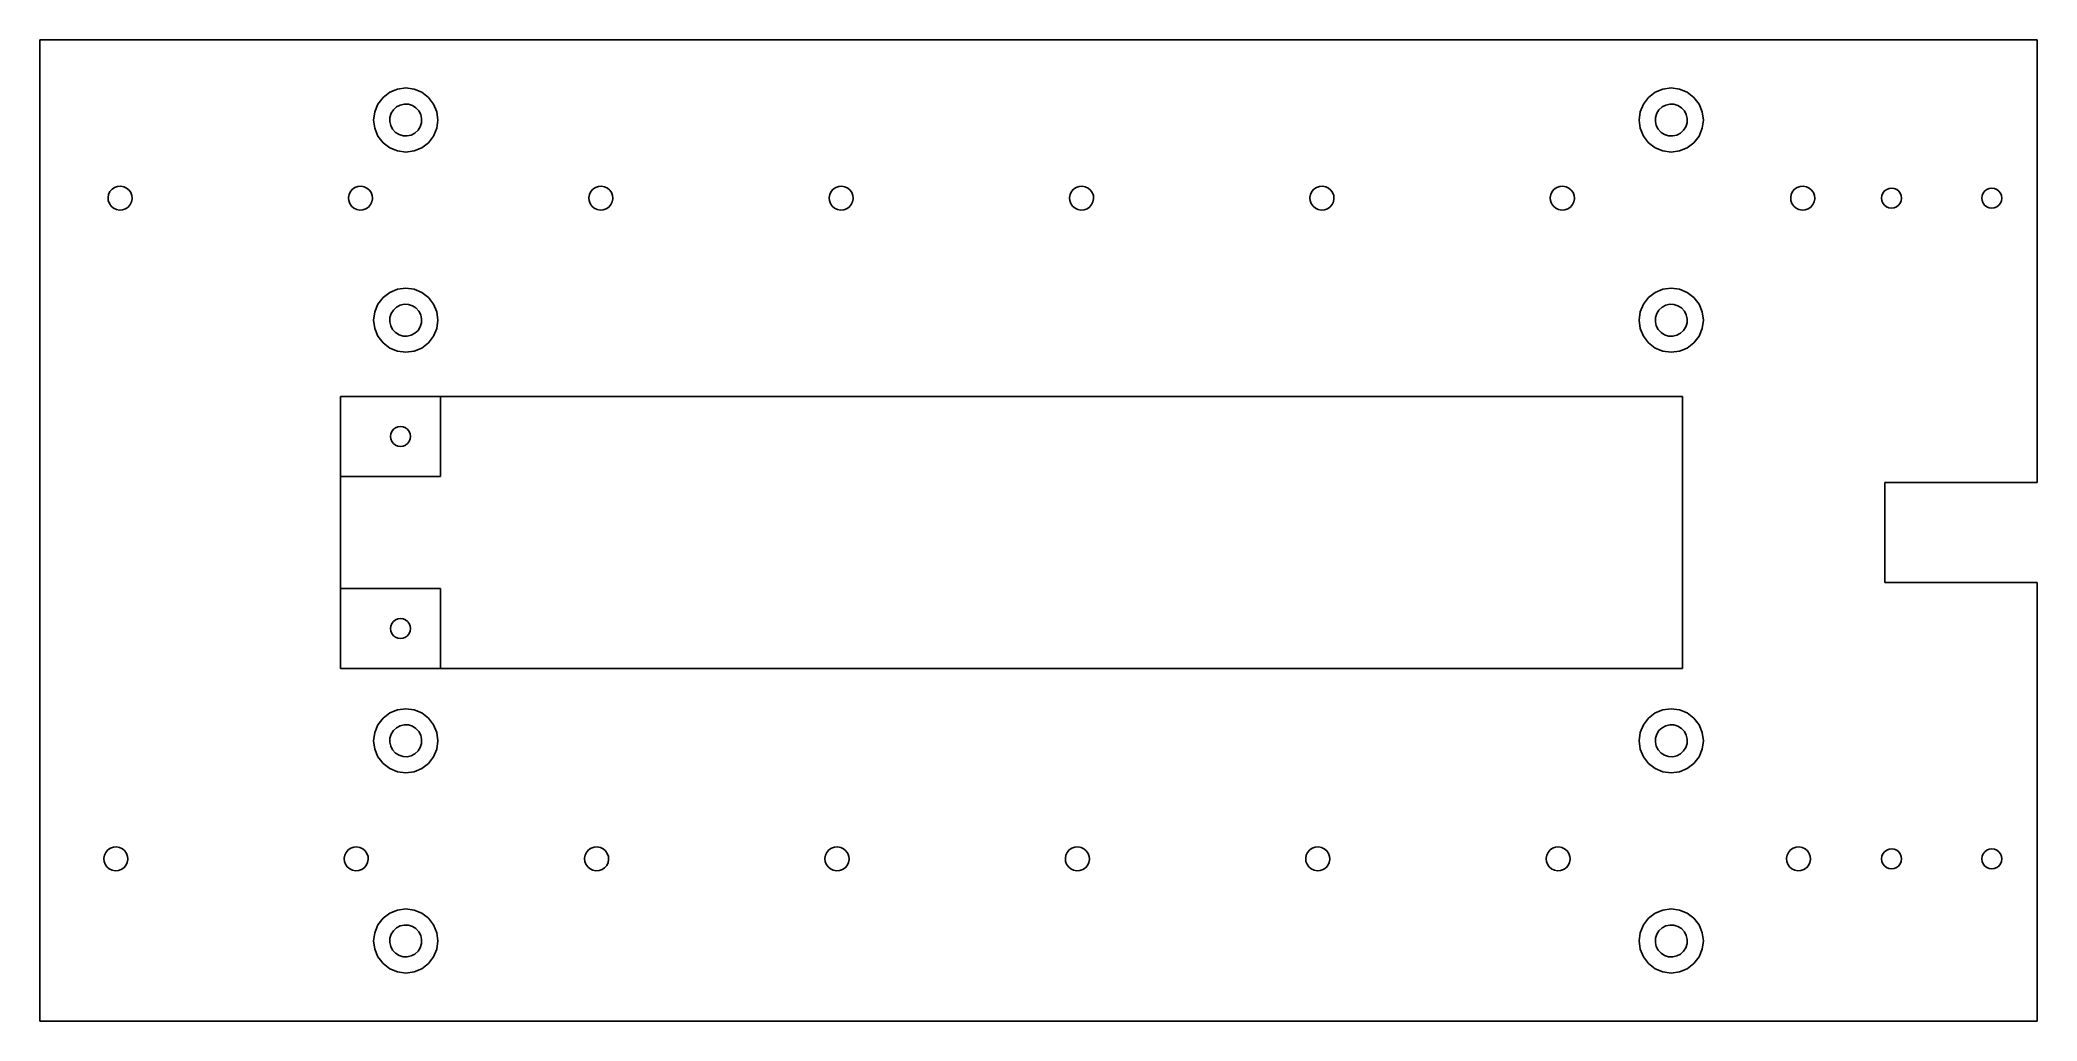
# Model space of a CAD drawing. Header units: inches. Extents: x -498 to 0, y 0 to 245.
import ezdxf

# ---------------------------------------------------------------- set-up
doc = ezdxf.new("R2010")
doc.units = ezdxf.units.IN
doc.header["$MEASUREMENT"] = 0

msp = doc.modelspace()

# ---------------------------------------------------------------- linework, layer by layer
for p, q in [((0, 245), (-498.5, 245)), ((-498.5, 245), (-498.5, 0)), ((0, 134.5), (0, 245)), ((-414.13, 229), (-412.86, 230.66)), ((-412.86, 230.66), (-411.2, 231.93)), ((-411.2, 231.93), (-409.27, 232.73)), ((-409.27, 232.73), (-407.2, 233)), ((-407.2, 233), (-405.13, 232.73)), ((-405.13, 232.73), (-403.2, 231.93)), ((-403.2, 231.93), (-401.54, 230.66)), ((-401.54, 230.66), (-400.27, 229)), ((-98.23, 229), (-96.96, 230.66)), ((-96.96, 230.66), (-95.3, 231.93)), ((-95.3, 231.93), (-93.37, 232.73)), ((-93.37, 232.73), (-91.3, 233)), ((-91.3, 233), (-89.23, 232.73)), ((-89.23, 232.73), (-87.3, 231.93)), ((-87.3, 231.93), (-85.64, 230.66)), ((-85.64, 230.66), (-84.37, 229)), ((-415.2, 225), (-414.93, 227.07)), ((-414.93, 222.93), (-415.2, 225)), ((-414.93, 227.07), (-414.13, 229)), ((-411.18, 224.63), (-411.14, 225.67)), ((-410.95, 223.61), (-411.18, 224.63)), ((-410.83, 226.67), (-411.14, 225.67)), ((-410.83, 226.67), (-410.28, 227.55)), ((-410.28, 227.55), (-409.51, 228.26)), ((-409.51, 228.26), (-408.59, 228.75)), ((-407.57, 228.98), (-408.59, 228.75)), ((-407.57, 228.98), (-406.53, 228.94)), ((-405.53, 228.63), (-406.53, 228.94)), ((-404.65, 228.08), (-405.53, 228.63)), ((-403.94, 227.31), (-404.65, 228.08)), ((-403.45, 226.39), (-403.94, 227.31)), ((-403.26, 224.33), (-403.57, 223.33)), ((-403.22, 225.37), (-403.45, 226.39)), ((-403.26, 224.33), (-403.22, 225.37)), ((-400.27, 229), (-399.47, 227.07)), ((-399.47, 227.07), (-399.2, 225)), ((-399.2, 225), (-399.47, 222.93)), ((-99.3, 225), (-99.03, 227.07)), ((-99.03, 222.93), (-99.3, 225)), ((-99.03, 227.07), (-98.23, 229)), ((-95.24, 225.67), (-95.28, 224.63)), ((-95.28, 224.63), (-95.05, 223.61)), ((-94.93, 226.67), (-95.24, 225.67)), ((-94.93, 226.67), (-94.38, 227.55)), ((-94.38, 227.55), (-93.61, 228.26)), ((-93.61, 228.26), (-92.69, 228.75)), ((-91.67, 228.98), (-92.69, 228.75)), ((-90.63, 228.94), (-91.67, 228.98)), ((-89.63, 228.63), (-90.63, 228.94)), ((-88.75, 228.08), (-89.63, 228.63)), ((-88.04, 227.31), (-88.75, 228.08)), ((-87.55, 226.39), (-88.04, 227.31)), ((-87.67, 223.33), (-87.36, 224.33)), ((-87.32, 225.37), (-87.55, 226.39)), ((-87.36, 224.33), (-87.32, 225.37)), ((-84.37, 229), (-83.57, 227.07)), ((-83.57, 227.07), (-83.3, 225)), ((-83.3, 225), (-83.57, 222.93)), ((-414.13, 221), (-414.93, 222.93)), ((-412.86, 219.34), (-414.13, 221)), ((-411.2, 218.07), (-412.86, 219.34)), ((-410.46, 222.69), (-410.95, 223.61)), ((-410.46, 222.69), (-409.75, 221.92)), ((-408.87, 221.37), (-409.75, 221.92)), ((-408.87, 221.37), (-407.87, 221.06)), ((-406.83, 221.02), (-407.87, 221.06)), ((-405.81, 221.25), (-406.83, 221.02)), ((-405.81, 221.25), (-404.89, 221.74)), ((-404.12, 222.45), (-404.89, 221.74)), ((-403.57, 223.33), (-404.12, 222.45)), ((-401.54, 219.34), (-403.2, 218.07)), ((-400.27, 221), (-401.54, 219.34)), ((-399.47, 222.93), (-400.27, 221)), ((-98.23, 221), (-99.03, 222.93)), ((-96.96, 219.34), (-98.23, 221)), ((-95.3, 218.07), (-96.96, 219.34)), ((-95.05, 223.61), (-94.56, 222.69)), ((-94.56, 222.69), (-93.85, 221.92)), ((-93.85, 221.92), (-92.97, 221.37)), ((-92.97, 221.37), (-91.97, 221.06)), ((-91.97, 221.06), (-90.93, 221.02)), ((-90.93, 221.02), (-89.91, 221.25)), ((-89.91, 221.25), (-88.99, 221.74)), ((-88.99, 221.74), (-88.22, 222.45)), ((-88.22, 222.45), (-87.67, 223.33)), ((-85.64, 219.34), (-87.3, 218.07)), ((-84.37, 221), (-85.64, 219.34)), ((-83.57, 222.93), (-84.37, 221)), ((-409.27, 217.27), (-411.2, 218.07)), ((-407.2, 217), (-409.27, 217.27)), ((-405.13, 217.27), (-407.2, 217)), ((-403.2, 218.07), (-405.13, 217.27)), ((-93.37, 217.27), (-95.3, 218.07)), ((-91.3, 217), (-93.37, 217.27)), ((-89.23, 217.27), (-91.3, 217)), ((-87.3, 218.07), (-89.23, 217.27)), ((-481.35, 206.43), (-481.5, 205.66)), ((-481.5, 205.66), (-481.5, 205.5)), ((-481.5, 205.5), (-481.43, 204.88)), ((-481.17, 204.14), (-481.43, 204.88)), ((-481.35, 206.43), (-481.02, 207.13)), ((-480.51, 207.73), (-481.02, 207.13)), ((-479.86, 208.17), (-480.51, 207.73)), ((-479.86, 208.17), (-479.12, 208.43)), ((-479.12, 208.43), (-478.34, 208.5)), ((-477.57, 208.35), (-478.34, 208.5)), ((-477.57, 208.35), (-476.87, 208.02)), ((-476.27, 207.51), (-476.87, 208.02)), ((-475.83, 206.86), (-476.27, 207.51)), ((-475.98, 203.87), (-475.65, 204.57)), ((-475.56, 206.12), (-475.83, 206.86)), ((-475.5, 205.34), (-475.65, 204.57)), ((-475.5, 205.5), (-475.56, 206.12)), ((-475.5, 205.34), (-475.5, 205.5)), ((-421.5, 205.66), (-421.35, 206.43)), ((-421.5, 205.66), (-421.5, 205.5)), ((-421.5, 205.5), (-421.43, 204.88)), ((-421.17, 204.14), (-421.43, 204.88)), ((-421.02, 207.13), (-421.35, 206.43)), ((-420.51, 207.73), (-421.02, 207.13)), ((-419.86, 208.17), (-420.51, 207.73)), ((-419.12, 208.43), (-419.86, 208.17)), ((-418.34, 208.5), (-419.12, 208.43)), ((-417.57, 208.35), (-418.34, 208.5)), ((-416.87, 208.02), (-417.57, 208.35)), ((-416.27, 207.51), (-416.87, 208.02)), ((-416.27, 207.51), (-415.83, 206.86)), ((-415.65, 204.57), (-415.98, 203.87)), ((-415.83, 206.86), (-415.56, 206.12)), ((-415.5, 205.34), (-415.65, 204.57)), ((-415.5, 205.5), (-415.56, 206.12)), ((-415.5, 205.34), (-415.5, 205.5)), ((-361.5, 205.66), (-361.35, 206.43)), ((-361.5, 205.66), (-361.5, 205.5)), ((-361.5, 205.5), (-361.43, 204.88)), ((-361.17, 204.14), (-361.43, 204.88)), ((-361.35, 206.43), (-361.02, 207.13)), ((-360.51, 207.73), (-361.02, 207.13)), ((-359.86, 208.17), (-360.51, 207.73)), ((-359.12, 208.43), (-359.86, 208.17)), ((-358.34, 208.5), (-359.12, 208.43)), ((-357.57, 208.35), (-358.34, 208.5)), ((-357.57, 208.35), (-356.87, 208.02)), ((-356.87, 208.02), (-356.27, 207.51)), ((-355.83, 206.86), (-356.27, 207.51)), ((-355.98, 203.87), (-355.65, 204.57)), ((-355.56, 206.12), (-355.83, 206.86)), ((-355.5, 205.34), (-355.65, 204.57)), ((-355.5, 205.5), (-355.56, 206.12)), ((-355.5, 205.34), (-355.5, 205.5)), ((-301.5, 205.66), (-301.35, 206.43)), ((-301.5, 205.5), (-301.5, 205.66)), ((-301.43, 204.88), (-301.5, 205.5)), ((-301.43, 204.88), (-301.17, 204.14)), ((-301.35, 206.43), (-301.02, 207.13)), ((-300.51, 207.73), (-301.02, 207.13)), ((-299.86, 208.17), (-300.51, 207.73)), ((-299.12, 208.43), (-299.86, 208.17)), ((-298.34, 208.5), (-299.12, 208.43)), ((-298.34, 208.5), (-297.57, 208.35)), ((-296.87, 208.02), (-297.57, 208.35)), ((-296.87, 208.02), (-296.27, 207.51)), ((-295.83, 206.86), (-296.27, 207.51)), ((-295.98, 203.87), (-295.65, 204.57)), ((-295.83, 206.86), (-295.56, 206.12)), ((-295.65, 204.57), (-295.5, 205.34)), ((-295.5, 205.5), (-295.56, 206.12)), ((-295.5, 205.5), (-295.5, 205.34)), ((-241.35, 206.43), (-241.5, 205.66)), ((-241.5, 205.66), (-241.5, 205.5)), ((-241.5, 205.5), (-241.43, 204.88)), ((-241.17, 204.14), (-241.43, 204.88)), ((-241.35, 206.43), (-241.02, 207.13)), ((-240.51, 207.73), (-241.02, 207.13)), ((-239.86, 208.17), (-240.51, 207.73)), ((-239.86, 208.17), (-239.12, 208.43)), ((-239.12, 208.43), (-238.34, 208.5)), ((-237.57, 208.35), (-238.34, 208.5)), ((-236.87, 208.02), (-237.57, 208.35)), ((-236.87, 208.02), (-236.27, 207.51)), ((-235.83, 206.86), (-236.27, 207.51)), ((-235.98, 203.87), (-235.65, 204.57)), ((-235.56, 206.12), (-235.83, 206.86)), ((-235.5, 205.34), (-235.65, 204.57)), ((-235.5, 205.5), (-235.56, 206.12)), ((-235.5, 205.34), (-235.5, 205.5)), ((-181.5, 205.66), (-181.35, 206.43)), ((-181.5, 205.5), (-181.5, 205.66)), ((-181.5, 205.5), (-181.43, 204.88)), ((-181.43, 204.88), (-181.17, 204.14)), ((-181.35, 206.43), (-181.02, 207.13)), ((-181.02, 207.13), (-180.51, 207.73)), ((-180.51, 207.73), (-179.86, 208.17)), ((-179.86, 208.17), (-179.12, 208.43)), ((-178.34, 208.5), (-179.12, 208.43)), ((-178.34, 208.5), (-177.57, 208.35)), ((-176.87, 208.02), (-177.57, 208.35)), ((-176.87, 208.02), (-176.27, 207.51)), ((-176.27, 207.51), (-175.83, 206.86)), ((-175.98, 203.87), (-175.65, 204.57)), ((-175.56, 206.12), (-175.83, 206.86)), ((-175.65, 204.57), (-175.5, 205.34)), ((-175.5, 205.5), (-175.56, 206.12)), ((-175.5, 205.5), (-175.5, 205.34)), ((-121.5, 205.66), (-121.35, 206.43)), ((-121.5, 205.5), (-121.5, 205.66)), ((-121.43, 204.88), (-121.5, 205.5)), ((-121.17, 204.14), (-121.43, 204.88)), ((-121.02, 207.13), (-121.35, 206.43)), ((-120.51, 207.73), (-121.02, 207.13)), ((-119.86, 208.17), (-120.51, 207.73)), ((-119.86, 208.17), (-119.12, 208.43)), ((-119.12, 208.43), (-118.34, 208.5)), ((-117.57, 208.35), (-118.34, 208.5)), ((-116.87, 208.02), (-117.57, 208.35)), ((-116.27, 207.51), (-116.87, 208.02)), ((-116.27, 207.51), (-115.83, 206.86)), ((-115.98, 203.87), (-115.65, 204.57)), ((-115.83, 206.86), (-115.56, 206.12)), ((-115.65, 204.57), (-115.5, 205.34)), ((-115.56, 206.12), (-115.5, 205.5)), ((-115.5, 205.34), (-115.5, 205.5)), ((-61.35, 206.43), (-61.5, 205.66)), ((-61.5, 205.5), (-61.5, 205.66)), ((-61.5, 205.5), (-61.43, 204.88)), ((-61.17, 204.14), (-61.43, 204.88)), ((-61.35, 206.43), (-61.02, 207.13)), ((-61.02, 207.13), (-60.51, 207.73)), ((-59.86, 208.17), (-60.51, 207.73)), ((-59.12, 208.43), (-59.86, 208.17)), ((-59.12, 208.43), (-58.34, 208.5)), ((-58.34, 208.5), (-57.57, 208.35)), ((-56.87, 208.02), (-57.57, 208.35)), ((-56.27, 207.51), (-56.87, 208.02)), ((-56.27, 207.51), (-55.83, 206.86)), ((-55.65, 204.57), (-55.98, 203.87)), ((-55.56, 206.12), (-55.83, 206.86)), ((-55.5, 205.34), (-55.65, 204.57)), ((-55.5, 205.5), (-55.56, 206.12)), ((-55.5, 205.5), (-55.5, 205.34)), ((-38.8, 205.52), (-38.71, 206.17)), ((-38.72, 204.87), (-38.8, 205.52)), ((-38.72, 204.87), (-38.47, 204.27)), ((-38.71, 206.17), (-38.46, 206.77)), ((-38.05, 207.28), (-38.46, 206.77)), ((-38.05, 207.28), (-37.53, 207.67)), ((-36.93, 207.92), (-37.53, 207.67)), ((-36.28, 208), (-36.93, 207.92)), ((-35.63, 207.91), (-36.28, 208)), ((-35.03, 207.66), (-35.63, 207.91)), ((-34.52, 207.25), (-35.03, 207.66)), ((-34.13, 206.73), (-34.52, 207.25)), ((-34.14, 204.23), (-33.89, 204.83)), ((-34.13, 206.73), (-33.88, 206.13)), ((-33.89, 204.83), (-33.8, 205.48)), ((-33.8, 205.48), (-33.88, 206.13)), ((-13.71, 206.17), (-13.8, 205.52)), ((-13.8, 205.52), (-13.72, 204.87)), ((-13.72, 204.87), (-13.47, 204.27)), ((-13.46, 206.77), (-13.71, 206.17)), ((-13.05, 207.28), (-13.46, 206.77)), ((-12.53, 207.67), (-13.05, 207.28)), ((-11.93, 207.92), (-12.53, 207.67)), ((-11.28, 208), (-11.93, 207.92)), ((-10.63, 207.91), (-11.28, 208)), ((-10.03, 207.66), (-10.63, 207.91)), ((-9.52, 207.25), (-10.03, 207.66)), ((-9.13, 206.73), (-9.52, 207.25)), ((-9.14, 204.23), (-8.89, 204.83)), ((-8.88, 206.13), (-9.13, 206.73)), ((-8.89, 204.83), (-8.8, 205.48)), ((-8.8, 205.48), (-8.88, 206.13)), ((-481.17, 204.14), (-480.73, 203.49)), ((-480.73, 203.49), (-480.13, 202.98)), ((-479.43, 202.65), (-480.13, 202.98)), ((-479.43, 202.65), (-478.66, 202.5)), ((-477.88, 202.57), (-478.66, 202.5)), ((-477.14, 202.83), (-477.88, 202.57)), ((-477.14, 202.83), (-476.49, 203.27)), ((-476.49, 203.27), (-475.98, 203.87)), ((-421.17, 204.14), (-420.73, 203.49)), ((-420.73, 203.49), (-420.13, 202.98)), ((-420.13, 202.98), (-419.43, 202.65)), ((-418.66, 202.5), (-419.43, 202.65)), ((-417.88, 202.57), (-418.66, 202.5)), ((-417.88, 202.57), (-417.14, 202.83)), ((-416.49, 203.27), (-417.14, 202.83)), ((-415.98, 203.87), (-416.49, 203.27)), ((-360.73, 203.49), (-361.17, 204.14)), ((-360.73, 203.49), (-360.13, 202.98)), ((-359.43, 202.65), (-360.13, 202.98)), ((-358.66, 202.5), (-359.43, 202.65)), ((-357.88, 202.57), (-358.66, 202.5)), ((-357.88, 202.57), (-357.14, 202.83)), ((-356.49, 203.27), (-357.14, 202.83)), ((-356.49, 203.27), (-355.98, 203.87)), ((-301.17, 204.14), (-300.73, 203.49)), ((-300.73, 203.49), (-300.13, 202.98)), ((-299.43, 202.65), (-300.13, 202.98)), ((-299.43, 202.65), (-298.66, 202.5)), ((-297.88, 202.57), (-298.66, 202.5)), ((-297.88, 202.57), (-297.14, 202.83)), ((-297.14, 202.83), (-296.49, 203.27)), ((-295.98, 203.87), (-296.49, 203.27)), ((-240.73, 203.49), (-241.17, 204.14)), ((-240.13, 202.98), (-240.73, 203.49)), ((-240.13, 202.98), (-239.43, 202.65)), ((-238.66, 202.5), (-239.43, 202.65)), ((-238.66, 202.5), (-237.88, 202.57)), ((-237.14, 202.83), (-237.88, 202.57)), ((-237.14, 202.83), (-236.49, 203.27)), ((-235.98, 203.87), (-236.49, 203.27)), ((-180.73, 203.49), (-181.17, 204.14)), ((-180.73, 203.49), (-180.13, 202.98)), ((-180.13, 202.98), (-179.43, 202.65)), ((-178.66, 202.5), (-179.43, 202.65)), ((-178.66, 202.5), (-177.88, 202.57)), ((-177.14, 202.83), (-177.88, 202.57)), ((-176.49, 203.27), (-177.14, 202.83)), ((-176.49, 203.27), (-175.98, 203.87)), ((-121.17, 204.14), (-120.73, 203.49)), ((-120.13, 202.98), (-120.73, 203.49)), ((-119.43, 202.65), (-120.13, 202.98)), ((-118.66, 202.5), (-119.43, 202.65)), ((-118.66, 202.5), (-117.88, 202.57)), ((-117.88, 202.57), (-117.14, 202.83)), ((-116.49, 203.27), (-117.14, 202.83)), ((-115.98, 203.87), (-116.49, 203.27)), ((-61.17, 204.14), (-60.73, 203.49)), ((-60.13, 202.98), (-60.73, 203.49)), ((-59.43, 202.65), (-60.13, 202.98)), ((-59.43, 202.65), (-58.66, 202.5)), ((-58.66, 202.5), (-57.88, 202.57)), ((-57.88, 202.57), (-57.14, 202.83)), ((-56.49, 203.27), (-57.14, 202.83)), ((-55.98, 203.87), (-56.49, 203.27)), ((-38.47, 204.27), (-38.08, 203.75)), ((-38.08, 203.75), (-37.57, 203.34)), ((-36.97, 203.09), (-37.57, 203.34)), ((-36.97, 203.09), (-36.32, 203)), ((-35.67, 203.08), (-36.32, 203)), ((-35.67, 203.08), (-35.07, 203.33)), ((-34.55, 203.72), (-35.07, 203.33)), ((-34.55, 203.72), (-34.14, 204.23)), ((-13.47, 204.27), (-13.08, 203.75)), ((-13.08, 203.75), (-12.57, 203.34)), ((-12.57, 203.34), (-11.97, 203.09)), ((-11.97, 203.09), (-11.32, 203)), ((-11.32, 203), (-10.67, 203.08)), ((-10.67, 203.08), (-10.07, 203.33)), ((-9.55, 203.72), (-10.07, 203.33)), ((-9.55, 203.72), (-9.14, 204.23)), ((-414.13, 179), (-412.86, 180.66)), ((-412.86, 180.66), (-411.2, 181.93)), ((-411.2, 181.93), (-409.27, 182.73)), ((-409.27, 182.73), (-407.2, 183)), ((-407.2, 183), (-405.13, 182.73)), ((-405.13, 182.73), (-403.2, 181.93)), ((-403.2, 181.93), (-401.54, 180.66)), ((-401.54, 180.66), (-400.27, 179)), ((-98.23, 179), (-96.96, 180.66)), ((-96.96, 180.66), (-95.3, 181.93)), ((-95.3, 181.93), (-93.37, 182.73)), ((-93.37, 182.73), (-91.3, 183)), ((-91.3, 183), (-89.23, 182.73)), ((-89.23, 182.73), (-87.3, 181.93)), ((-87.3, 181.93), (-85.64, 180.66)), ((-85.64, 180.66), (-84.37, 179)), ((-415.2, 175), (-414.93, 177.07)), ((-414.93, 172.93), (-415.2, 175)), ((-414.93, 177.07), (-414.13, 179)), ((-411.14, 175.67), (-411.18, 174.63)), ((-411.18, 174.63), (-410.95, 173.61)), ((-410.83, 176.67), (-411.14, 175.67)), ((-410.28, 177.55), (-410.83, 176.67)), ((-409.51, 178.26), (-410.28, 177.55)), ((-408.59, 178.75), (-409.51, 178.26)), ((-408.59, 178.75), (-407.57, 178.98)), ((-406.53, 178.94), (-407.57, 178.98)), ((-405.53, 178.63), (-406.53, 178.94)), ((-404.65, 178.08), (-405.53, 178.63)), ((-403.94, 177.31), (-404.65, 178.08)), ((-403.45, 176.39), (-403.94, 177.31)), ((-403.22, 175.37), (-403.45, 176.39)), ((-403.26, 174.33), (-403.22, 175.37)), ((-400.27, 179), (-399.47, 177.07)), ((-399.47, 177.07), (-399.2, 175)), ((-399.2, 175), (-399.47, 172.93)), ((-99.3, 175), (-99.03, 177.07)), ((-99.03, 172.93), (-99.3, 175)), ((-99.03, 177.07), (-98.23, 179)), ((-95.24, 175.67), (-95.28, 174.63)), ((-95.28, 174.63), (-95.05, 173.61)), ((-94.93, 176.67), (-95.24, 175.67)), ((-94.38, 177.55), (-94.93, 176.67)), ((-93.61, 178.26), (-94.38, 177.55)), ((-92.69, 178.75), (-93.61, 178.26)), ((-91.67, 178.98), (-92.69, 178.75)), ((-90.63, 178.94), (-91.67, 178.98)), ((-89.63, 178.63), (-90.63, 178.94)), ((-88.75, 178.08), (-89.63, 178.63)), ((-88.04, 177.31), (-88.75, 178.08)), ((-87.55, 176.39), (-88.04, 177.31)), ((-87.32, 175.37), (-87.55, 176.39)), ((-87.36, 174.33), (-87.32, 175.37)), ((-84.37, 179), (-83.57, 177.07)), ((-83.57, 177.07), (-83.3, 175)), ((-83.3, 175), (-83.57, 172.93)), ((-414.13, 171), (-414.93, 172.93)), ((-412.86, 169.34), (-414.13, 171)), ((-410.95, 173.61), (-410.46, 172.69)), ((-410.46, 172.69), (-409.75, 171.92)), ((-409.75, 171.92), (-408.87, 171.37)), ((-408.87, 171.37), (-407.87, 171.06)), ((-407.87, 171.06), (-406.83, 171.02)), ((-406.83, 171.02), (-405.81, 171.25)), ((-405.81, 171.25), (-404.89, 171.74)), ((-404.89, 171.74), (-404.12, 172.45)), ((-404.12, 172.45), (-403.57, 173.33)), ((-403.57, 173.33), (-403.26, 174.33)), ((-400.27, 171), (-401.54, 169.34)), ((-399.47, 172.93), (-400.27, 171)), ((-98.23, 171), (-99.03, 172.93)), ((-96.96, 169.34), (-98.23, 171)), ((-95.05, 173.61), (-94.56, 172.69)), ((-94.56, 172.69), (-93.85, 171.92)), ((-93.85, 171.92), (-92.97, 171.37)), ((-92.97, 171.37), (-91.97, 171.06)), ((-91.97, 171.06), (-90.93, 171.02)), ((-90.93, 171.02), (-89.91, 171.25)), ((-89.91, 171.25), (-88.99, 171.74)), ((-88.99, 171.74), (-88.22, 172.45)), ((-88.22, 172.45), (-87.67, 173.33)), ((-87.67, 173.33), (-87.36, 174.33)), ((-84.37, 171), (-85.64, 169.34)), ((-83.57, 172.93), (-84.37, 171)), ((-411.2, 168.07), (-412.86, 169.34)), ((-409.27, 167.27), (-411.2, 168.07)), ((-407.2, 167), (-409.27, 167.27)), ((-405.13, 167.27), (-407.2, 167)), ((-403.2, 168.07), (-405.13, 167.27)), ((-401.54, 169.34), (-403.2, 168.07)), ((-95.3, 168.07), (-96.96, 169.34)), ((-93.37, 167.27), (-95.3, 168.07)), ((-91.3, 167), (-93.37, 167.27)), ((-89.23, 167.27), (-91.3, 167)), ((-87.3, 168.07), (-89.23, 167.27)), ((-85.64, 169.34), (-87.3, 168.07)), ((-398.5, 156), (-423.5, 156)), ((-423.5, 156), (-423.5, 136)), ((-398.5, 136), (-398.5, 156)), ((-398.5, 156), (-88.5, 156)), ((-88.5, 156), (-88.5, 88)), ((-411, 146), (-410.91, 146.65)), ((-410.91, 145.35), (-411, 146)), ((-410.67, 147.25), (-410.91, 146.65)), ((-410.67, 144.75), (-410.91, 145.35)), ((-410.67, 147.25), (-410.27, 147.77)), ((-410.27, 144.23), (-410.67, 144.75)), ((-410.27, 147.77), (-409.75, 148.17)), ((-409.75, 148.17), (-409.15, 148.41)), ((-409.15, 148.41), (-408.5, 148.5)), ((-408.5, 148.5), (-407.85, 148.41)), ((-407.85, 148.41), (-407.25, 148.17)), ((-406.73, 147.77), (-407.25, 148.17)), ((-406.73, 147.77), (-406.33, 147.25)), ((-406.33, 144.75), (-406.73, 144.23)), ((-406.33, 147.25), (-406.09, 146.65)), ((-406.09, 145.35), (-406.33, 144.75)), ((-406.09, 146.65), (-406, 146)), ((-406, 146), (-406.09, 145.35)), ((-409.75, 143.83), (-410.27, 144.23)), ((-409.15, 143.59), (-409.75, 143.83)), ((-408.5, 143.5), (-409.15, 143.59)), ((-407.85, 143.59), (-408.5, 143.5)), ((-407.25, 143.83), (-407.85, 143.59)), ((-406.73, 144.23), (-407.25, 143.83)), ((-423.5, 136), (-398.5, 136)), ((-423.5, 136), (-423.5, 108)), ((0, 134.5), (-38, 134.5)), ((-38, 134.5), (-38, 109.5)), ((-423.5, 108), (-423.5, 88)), ((-398.5, 108), (-423.5, 108)), ((-398.5, 88), (-398.5, 108)), ((-38, 109.5), (0, 109.5)), ((0, 0), (0, 109.5)), ((-410.27, 99.77), (-410.67, 99.25)), ((-409.75, 100.17), (-410.27, 99.77)), ((-409.15, 100.41), (-409.75, 100.17)), ((-408.5, 100.5), (-409.15, 100.41)), ((-407.85, 100.41), (-408.5, 100.5)), ((-407.25, 100.17), (-407.85, 100.41)), ((-406.73, 99.77), (-407.25, 100.17)), ((-406.73, 99.77), (-406.33, 99.25)), ((-410.91, 98.65), (-411, 98)), ((-411, 98), (-410.91, 97.35)), ((-410.67, 99.25), (-410.91, 98.65)), ((-410.91, 97.35), (-410.67, 96.75)), ((-410.67, 96.75), (-410.27, 96.23)), ((-410.27, 96.23), (-409.75, 95.83)), ((-409.75, 95.83), (-409.15, 95.59)), ((-409.15, 95.59), (-408.5, 95.5)), ((-408.5, 95.5), (-407.85, 95.59)), ((-407.85, 95.59), (-407.25, 95.83)), ((-407.25, 95.83), (-406.73, 96.23)), ((-406.73, 96.23), (-406.33, 96.75)), ((-406.09, 98.65), (-406.33, 99.25)), ((-406.33, 96.75), (-406.09, 97.35)), ((-406.09, 98.65), (-406, 98)), ((-406.09, 97.35), (-406, 98)), ((-423.5, 88), (-398.5, 88)), ((-88.5, 88), (-398.5, 88)), ((-414.13, 74), (-412.86, 75.66)), ((-412.86, 75.66), (-411.2, 76.93)), ((-411.2, 76.93), (-409.27, 77.73)), ((-409.27, 77.73), (-407.2, 78)), ((-407.2, 78), (-405.13, 77.73)), ((-405.13, 77.73), (-403.2, 76.93)), ((-403.2, 76.93), (-401.54, 75.66)), ((-401.54, 75.66), (-400.27, 74)), ((-98.23, 74), (-96.96, 75.66)), ((-96.96, 75.66), (-95.3, 76.93)), ((-95.3, 76.93), (-93.37, 77.73)), ((-93.37, 77.73), (-91.3, 78)), ((-91.3, 78), (-89.23, 77.73)), ((-89.23, 77.73), (-87.3, 76.93)), ((-87.3, 76.93), (-85.64, 75.66)), ((-85.64, 75.66), (-84.37, 74)), ((-415.2, 70), (-414.93, 72.07)), ((-414.93, 67.93), (-415.2, 70)), ((-414.93, 72.07), (-414.13, 74)), ((-411.14, 70.67), (-411.18, 69.63)), ((-411.14, 70.67), (-410.83, 71.67)), ((-410.83, 71.67), (-410.28, 72.55)), ((-409.51, 73.26), (-410.28, 72.55)), ((-408.59, 73.75), (-409.51, 73.26)), ((-407.57, 73.98), (-408.59, 73.75)), ((-406.53, 73.94), (-407.57, 73.98)), ((-406.53, 73.94), (-405.53, 73.63)), ((-405.53, 73.63), (-404.65, 73.08)), ((-403.94, 72.31), (-404.65, 73.08)), ((-403.94, 72.31), (-403.45, 71.39)), ((-403.22, 70.37), (-403.45, 71.39)), ((-403.26, 69.33), (-403.22, 70.37)), ((-400.27, 74), (-399.47, 72.07)), ((-399.47, 72.07), (-399.2, 70)), ((-399.2, 70), (-399.47, 67.93)), ((-99.3, 70), (-99.03, 72.07)), ((-99.03, 67.93), (-99.3, 70)), ((-99.03, 72.07), (-98.23, 74)), ((-95.28, 69.63), (-95.24, 70.67)), ((-94.93, 71.67), (-95.24, 70.67)), ((-94.38, 72.55), (-94.93, 71.67)), ((-93.61, 73.26), (-94.38, 72.55)), ((-92.69, 73.75), (-93.61, 73.26)), ((-92.69, 73.75), (-91.67, 73.98)), ((-91.67, 73.98), (-90.63, 73.94)), ((-90.63, 73.94), (-89.63, 73.63)), ((-89.63, 73.63), (-88.75, 73.08)), ((-88.75, 73.08), (-88.04, 72.31)), ((-88.04, 72.31), (-87.55, 71.39)), ((-87.55, 71.39), (-87.32, 70.37)), ((-87.32, 70.37), (-87.36, 69.33)), ((-84.37, 74), (-83.57, 72.07)), ((-83.57, 72.07), (-83.3, 70)), ((-83.3, 70), (-83.57, 67.93)), ((-414.13, 66), (-414.93, 67.93)), ((-412.86, 64.34), (-414.13, 66)), ((-410.95, 68.61), (-411.18, 69.63)), ((-410.95, 68.61), (-410.46, 67.69)), ((-409.75, 66.92), (-410.46, 67.69)), ((-409.75, 66.92), (-408.87, 66.37)), ((-407.87, 66.06), (-408.87, 66.37)), ((-407.87, 66.06), (-406.83, 66.02)), ((-406.83, 66.02), (-405.81, 66.25)), ((-404.89, 66.74), (-405.81, 66.25)), ((-404.12, 67.45), (-404.89, 66.74)), ((-404.12, 67.45), (-403.57, 68.33)), ((-403.57, 68.33), (-403.26, 69.33)), ((-400.27, 66), (-401.54, 64.34)), ((-399.47, 67.93), (-400.27, 66)), ((-98.23, 66), (-99.03, 67.93)), ((-96.96, 64.34), (-98.23, 66)), ((-95.05, 68.61), (-95.28, 69.63)), ((-95.05, 68.61), (-94.56, 67.69)), ((-94.56, 67.69), (-93.85, 66.92)), ((-93.85, 66.92), (-92.97, 66.37)), ((-91.97, 66.06), (-92.97, 66.37)), ((-90.93, 66.02), (-91.97, 66.06)), ((-89.91, 66.25), (-90.93, 66.02)), ((-89.91, 66.25), (-88.99, 66.74)), ((-88.22, 67.45), (-88.99, 66.74)), ((-87.67, 68.33), (-88.22, 67.45)), ((-87.36, 69.33), (-87.67, 68.33)), ((-84.37, 66), (-85.64, 64.34)), ((-83.57, 67.93), (-84.37, 66)), ((-411.2, 63.07), (-412.86, 64.34)), ((-409.27, 62.27), (-411.2, 63.07)), ((-407.2, 62), (-409.27, 62.27)), ((-405.13, 62.27), (-407.2, 62)), ((-403.2, 63.07), (-405.13, 62.27)), ((-401.54, 64.34), (-403.2, 63.07)), ((-95.3, 63.07), (-96.96, 64.34)), ((-93.37, 62.27), (-95.3, 63.07)), ((-91.3, 62), (-93.37, 62.27)), ((-89.23, 62.27), (-91.3, 62)), ((-87.3, 63.07), (-89.23, 62.27)), ((-85.64, 64.34), (-87.3, 63.07)), ((-482.4, 41.43), (-482.55, 40.66)), ((-482.55, 40.66), (-482.55, 40.5)), ((-482.55, 40.5), (-482.48, 39.88)), ((-482.07, 42.13), (-482.4, 41.43)), ((-481.56, 42.73), (-482.07, 42.13)), ((-480.91, 43.17), (-481.56, 42.73)), ((-480.17, 43.43), (-480.91, 43.17)), ((-479.39, 43.5), (-480.17, 43.43)), ((-478.62, 43.35), (-479.39, 43.5)), ((-477.92, 43.02), (-478.62, 43.35)), ((-477.32, 42.51), (-477.92, 43.02)), ((-476.88, 41.86), (-477.32, 42.51)), ((-476.88, 41.86), (-476.61, 41.12)), ((-476.7, 39.57), (-476.55, 40.34)), ((-476.55, 40.5), (-476.61, 41.12)), ((-476.55, 40.34), (-476.55, 40.5)), ((-422.4, 41.43), (-422.55, 40.66)), ((-422.55, 40.5), (-422.55, 40.66)), ((-422.55, 40.5), (-422.48, 39.88)), ((-422.07, 42.13), (-422.4, 41.43)), ((-421.56, 42.73), (-422.07, 42.13)), ((-420.91, 43.17), (-421.56, 42.73)), ((-420.17, 43.43), (-420.91, 43.17)), ((-419.39, 43.5), (-420.17, 43.43)), ((-419.39, 43.5), (-418.62, 43.35)), ((-418.62, 43.35), (-417.92, 43.02)), ((-417.32, 42.51), (-417.92, 43.02)), ((-416.88, 41.86), (-417.32, 42.51)), ((-416.61, 41.12), (-416.88, 41.86)), ((-416.7, 39.57), (-416.55, 40.34)), ((-416.55, 40.5), (-416.61, 41.12)), ((-416.55, 40.5), (-416.55, 40.34)), ((-362.55, 40.66), (-362.4, 41.43)), ((-362.55, 40.5), (-362.55, 40.66)), ((-362.48, 39.88), (-362.55, 40.5)), ((-362.4, 41.43), (-362.07, 42.13)), ((-362.07, 42.13), (-361.56, 42.73)), ((-361.56, 42.73), (-360.91, 43.17)), ((-360.91, 43.17), (-360.17, 43.43)), ((-360.17, 43.43), (-359.39, 43.5)), ((-358.62, 43.35), (-359.39, 43.5)), ((-358.62, 43.35), (-357.92, 43.02)), ((-357.92, 43.02), (-357.32, 42.51)), ((-356.88, 41.86), (-357.32, 42.51)), ((-356.88, 41.86), (-356.61, 41.12)), ((-356.55, 40.34), (-356.7, 39.57)), ((-356.61, 41.12), (-356.55, 40.5)), ((-356.55, 40.5), (-356.55, 40.34)), ((-302.55, 40.66), (-302.4, 41.43)), ((-302.55, 40.66), (-302.55, 40.5)), ((-302.55, 40.5), (-302.48, 39.88)), ((-302.4, 41.43), (-302.07, 42.13)), ((-302.07, 42.13), (-301.56, 42.73)), ((-301.56, 42.73), (-300.91, 43.17)), ((-300.91, 43.17), (-300.17, 43.43)), ((-299.39, 43.5), (-300.17, 43.43)), ((-299.39, 43.5), (-298.62, 43.35)), ((-298.62, 43.35), (-297.92, 43.02)), ((-297.92, 43.02), (-297.32, 42.51)), ((-297.32, 42.51), (-296.88, 41.86)), ((-296.88, 41.86), (-296.61, 41.12)), ((-296.55, 40.34), (-296.7, 39.57)), ((-296.61, 41.12), (-296.55, 40.5)), ((-296.55, 40.5), (-296.55, 40.34)), ((-242.4, 41.43), (-242.55, 40.66)), ((-242.55, 40.5), (-242.55, 40.66)), ((-242.48, 39.88), (-242.55, 40.5)), ((-242.4, 41.43), (-242.07, 42.13)), ((-242.07, 42.13), (-241.56, 42.73)), ((-241.56, 42.73), (-240.91, 43.17)), ((-240.91, 43.17), (-240.17, 43.43)), ((-240.17, 43.43), (-239.39, 43.5)), ((-239.39, 43.5), (-238.62, 43.35)), ((-237.92, 43.02), (-238.62, 43.35)), ((-237.92, 43.02), (-237.32, 42.51)), ((-237.32, 42.51), (-236.88, 41.86)), ((-236.88, 41.86), (-236.61, 41.12)), ((-236.55, 40.34), (-236.7, 39.57)), ((-236.61, 41.12), (-236.55, 40.5)), ((-236.55, 40.5), (-236.55, 40.34)), ((-182.55, 40.66), (-182.4, 41.43)), ((-182.55, 40.5), (-182.55, 40.66)), ((-182.48, 39.88), (-182.55, 40.5)), ((-182.4, 41.43), (-182.07, 42.13)), ((-182.07, 42.13), (-181.56, 42.73)), ((-181.56, 42.73), (-180.91, 43.17)), ((-180.91, 43.17), (-180.17, 43.43)), ((-179.39, 43.5), (-180.17, 43.43)), ((-179.39, 43.5), (-178.62, 43.35)), ((-178.62, 43.35), (-177.92, 43.02)), ((-177.92, 43.02), (-177.32, 42.51)), ((-177.32, 42.51), (-176.88, 41.86)), ((-176.88, 41.86), (-176.61, 41.12)), ((-176.55, 40.34), (-176.7, 39.57)), ((-176.61, 41.12), (-176.55, 40.5)), ((-176.55, 40.5), (-176.55, 40.34)), ((-122.55, 40.66), (-122.4, 41.43)), ((-122.55, 40.5), (-122.55, 40.66)), ((-122.48, 39.88), (-122.55, 40.5)), ((-122.4, 41.43), (-122.07, 42.13)), ((-122.07, 42.13), (-121.56, 42.73)), ((-121.56, 42.73), (-120.91, 43.17)), ((-120.91, 43.17), (-120.17, 43.43)), ((-119.39, 43.5), (-120.17, 43.43)), ((-118.62, 43.35), (-119.39, 43.5)), ((-117.92, 43.02), (-118.62, 43.35)), ((-117.92, 43.02), (-117.32, 42.51)), ((-117.32, 42.51), (-116.88, 41.86)), ((-116.61, 41.12), (-116.88, 41.86)), ((-116.55, 40.34), (-116.7, 39.57)), ((-116.61, 41.12), (-116.55, 40.5)), ((-116.55, 40.5), (-116.55, 40.34)), ((-62.55, 40.66), (-62.4, 41.43)), ((-62.55, 40.5), (-62.55, 40.66)), ((-62.48, 39.88), (-62.55, 40.5)), ((-62.4, 41.43), (-62.07, 42.13)), ((-61.56, 42.73), (-62.07, 42.13)), ((-61.56, 42.73), (-60.91, 43.17)), ((-60.17, 43.43), (-60.91, 43.17)), ((-59.39, 43.5), (-60.17, 43.43)), ((-59.39, 43.5), (-58.62, 43.35)), ((-58.62, 43.35), (-57.92, 43.02)), ((-57.92, 43.02), (-57.32, 42.51)), ((-57.32, 42.51), (-56.88, 41.86)), ((-56.88, 41.86), (-56.61, 41.12)), ((-56.55, 40.34), (-56.7, 39.57)), ((-56.61, 41.12), (-56.55, 40.5)), ((-56.55, 40.34), (-56.55, 40.5)), ((-38.71, 41.17), (-38.8, 40.52)), ((-38.8, 40.52), (-38.72, 39.87)), ((-38.46, 41.77), (-38.71, 41.17)), ((-38.05, 42.28), (-38.46, 41.77)), ((-38.05, 42.28), (-37.53, 42.67)), ((-36.93, 42.92), (-37.53, 42.67)), ((-36.28, 43), (-36.93, 42.92)), ((-35.63, 42.91), (-36.28, 43)), ((-35.63, 42.91), (-35.03, 42.66)), ((-34.52, 42.25), (-35.03, 42.66)), ((-34.13, 41.73), (-34.52, 42.25)), ((-33.88, 41.13), (-34.13, 41.73)), ((-33.8, 40.48), (-33.89, 39.83)), ((-33.8, 40.48), (-33.88, 41.13)), ((-13.71, 41.17), (-13.8, 40.52)), ((-13.8, 40.52), (-13.72, 39.87)), ((-13.46, 41.77), (-13.71, 41.17)), ((-13.05, 42.28), (-13.46, 41.77)), ((-13.05, 42.28), (-12.53, 42.67)), ((-11.93, 42.92), (-12.53, 42.67)), ((-11.28, 43), (-11.93, 42.92)), ((-10.63, 42.91), (-11.28, 43)), ((-10.63, 42.91), (-10.03, 42.66)), ((-9.52, 42.25), (-10.03, 42.66)), ((-9.13, 41.73), (-9.52, 42.25)), ((-8.88, 41.13), (-9.13, 41.73)), ((-8.89, 39.83), (-8.8, 40.48)), ((-8.8, 40.48), (-8.88, 41.13)), ((-482.48, 39.88), (-482.22, 39.14)), ((-482.22, 39.14), (-481.78, 38.49)), ((-481.78, 38.49), (-481.18, 37.98)), ((-480.48, 37.65), (-481.18, 37.98)), ((-480.48, 37.65), (-479.71, 37.5)), ((-478.93, 37.57), (-479.71, 37.5)), ((-478.93, 37.57), (-478.19, 37.83)), ((-478.19, 37.83), (-477.54, 38.27)), ((-477.03, 38.87), (-477.54, 38.27)), ((-477.03, 38.87), (-476.7, 39.57)), ((-422.22, 39.14), (-422.48, 39.88)), ((-422.22, 39.14), (-421.78, 38.49)), ((-421.18, 37.98), (-421.78, 38.49)), ((-420.48, 37.65), (-421.18, 37.98)), ((-420.48, 37.65), (-419.71, 37.5)), ((-419.71, 37.5), (-418.93, 37.57)), ((-418.93, 37.57), (-418.19, 37.83)), ((-418.19, 37.83), (-417.54, 38.27)), ((-417.54, 38.27), (-417.03, 38.87)), ((-417.03, 38.87), (-416.7, 39.57)), ((-362.22, 39.14), (-362.48, 39.88)), ((-361.78, 38.49), (-362.22, 39.14)), ((-361.18, 37.98), (-361.78, 38.49)), ((-360.48, 37.65), (-361.18, 37.98)), ((-359.71, 37.5), (-360.48, 37.65)), ((-358.93, 37.57), (-359.71, 37.5)), ((-358.19, 37.83), (-358.93, 37.57)), ((-357.54, 38.27), (-358.19, 37.83)), ((-357.03, 38.87), (-357.54, 38.27)), ((-356.7, 39.57), (-357.03, 38.87)), ((-302.48, 39.88), (-302.22, 39.14)), ((-301.78, 38.49), (-302.22, 39.14)), ((-301.18, 37.98), (-301.78, 38.49)), ((-300.48, 37.65), (-301.18, 37.98)), ((-299.71, 37.5), (-300.48, 37.65)), ((-298.93, 37.57), (-299.71, 37.5)), ((-298.19, 37.83), (-298.93, 37.57)), ((-297.54, 38.27), (-298.19, 37.83)), ((-297.03, 38.87), (-297.54, 38.27)), ((-296.7, 39.57), (-297.03, 38.87)), ((-242.22, 39.14), (-242.48, 39.88)), ((-241.78, 38.49), (-242.22, 39.14)), ((-241.18, 37.98), (-241.78, 38.49)), ((-241.18, 37.98), (-240.48, 37.65)), ((-239.71, 37.5), (-240.48, 37.65)), ((-238.93, 37.57), (-239.71, 37.5)), ((-238.19, 37.83), (-238.93, 37.57)), ((-238.19, 37.83), (-237.54, 38.27)), ((-237.03, 38.87), (-237.54, 38.27)), ((-236.7, 39.57), (-237.03, 38.87)), ((-182.22, 39.14), (-182.48, 39.88)), ((-181.78, 38.49), (-182.22, 39.14)), ((-181.78, 38.49), (-181.18, 37.98)), ((-180.48, 37.65), (-181.18, 37.98)), ((-179.71, 37.5), (-180.48, 37.65)), ((-178.93, 37.57), (-179.71, 37.5)), ((-178.93, 37.57), (-178.19, 37.83)), ((-177.54, 38.27), (-178.19, 37.83)), ((-177.54, 38.27), (-177.03, 38.87)), ((-176.7, 39.57), (-177.03, 38.87)), ((-122.48, 39.88), (-122.22, 39.14)), ((-121.78, 38.49), (-122.22, 39.14)), ((-121.18, 37.98), (-121.78, 38.49)), ((-120.48, 37.65), (-121.18, 37.98)), ((-119.71, 37.5), (-120.48, 37.65)), ((-118.93, 37.57), (-119.71, 37.5)), ((-118.19, 37.83), (-118.93, 37.57)), ((-117.54, 38.27), (-118.19, 37.83)), ((-117.03, 38.87), (-117.54, 38.27)), ((-117.03, 38.87), (-116.7, 39.57)), ((-62.48, 39.88), (-62.22, 39.14)), ((-62.22, 39.14), (-61.78, 38.49)), ((-61.78, 38.49), (-61.18, 37.98)), ((-61.18, 37.98), (-60.48, 37.65)), ((-60.48, 37.65), (-59.71, 37.5)), ((-59.71, 37.5), (-58.93, 37.57)), ((-58.19, 37.83), (-58.93, 37.57)), ((-57.54, 38.27), (-58.19, 37.83)), ((-57.03, 38.87), (-57.54, 38.27)), ((-56.7, 39.57), (-57.03, 38.87)), ((-38.72, 39.87), (-38.47, 39.27)), ((-38.08, 38.75), (-38.47, 39.27)), ((-37.57, 38.34), (-38.08, 38.75)), ((-36.97, 38.09), (-37.57, 38.34)), ((-36.32, 38), (-36.97, 38.09)), ((-36.32, 38), (-35.67, 38.08)), ((-35.07, 38.33), (-35.67, 38.08)), ((-35.07, 38.33), (-34.55, 38.72)), ((-34.14, 39.23), (-34.55, 38.72)), ((-34.14, 39.23), (-33.89, 39.83)), ((-13.72, 39.87), (-13.47, 39.27)), ((-13.08, 38.75), (-13.47, 39.27)), ((-13.08, 38.75), (-12.57, 38.34)), ((-12.57, 38.34), (-11.97, 38.09)), ((-11.97, 38.09), (-11.32, 38)), ((-11.32, 38), (-10.67, 38.08)), ((-10.67, 38.08), (-10.07, 38.33)), ((-9.55, 38.72), (-10.07, 38.33)), ((-9.55, 38.72), (-9.14, 39.23)), ((-9.14, 39.23), (-8.89, 39.83)), ((-414.13, 24), (-412.86, 25.66)), ((-412.86, 25.66), (-411.2, 26.93)), ((-411.2, 26.93), (-409.27, 27.73)), ((-409.27, 27.73), (-407.2, 28)), ((-407.2, 28), (-405.13, 27.73)), ((-405.13, 27.73), (-403.2, 26.93)), ((-403.2, 26.93), (-401.54, 25.66)), ((-401.54, 25.66), (-400.27, 24)), ((-98.23, 24), (-96.96, 25.66)), ((-96.96, 25.66), (-95.3, 26.93)), ((-95.3, 26.93), (-93.37, 27.73)), ((-93.37, 27.73), (-91.3, 28)), ((-91.3, 28), (-89.23, 27.73)), ((-89.23, 27.73), (-87.3, 26.93)), ((-87.3, 26.93), (-85.64, 25.66)), ((-85.64, 25.66), (-84.37, 24)), ((-415.2, 20), (-414.93, 22.07)), ((-414.93, 17.93), (-415.2, 20)), ((-414.93, 22.07), (-414.13, 24)), ((-411.14, 20.67), (-411.18, 19.63)), ((-411.14, 20.67), (-410.83, 21.67)), ((-410.83, 21.67), (-410.28, 22.55)), ((-410.28, 22.55), (-409.51, 23.26)), ((-409.51, 23.26), (-408.59, 23.75)), ((-407.57, 23.98), (-408.59, 23.75)), ((-406.53, 23.94), (-407.57, 23.98)), ((-406.53, 23.94), (-405.53, 23.63)), ((-404.65, 23.08), (-405.53, 23.63)), ((-403.94, 22.31), (-404.65, 23.08)), ((-403.45, 21.39), (-403.94, 22.31)), ((-403.22, 20.37), (-403.45, 21.39)), ((-403.26, 19.33), (-403.22, 20.37)), ((-400.27, 24), (-399.47, 22.07)), ((-399.47, 22.07), (-399.2, 20)), ((-399.2, 20), (-399.47, 17.93)), ((-99.3, 20), (-99.03, 22.07)), ((-99.03, 17.93), (-99.3, 20)), ((-99.03, 22.07), (-98.23, 24)), ((-95.24, 20.67), (-95.28, 19.63)), ((-94.93, 21.67), (-95.24, 20.67)), ((-94.38, 22.55), (-94.93, 21.67)), ((-93.61, 23.26), (-94.38, 22.55)), ((-92.69, 23.75), (-93.61, 23.26)), ((-91.67, 23.98), (-92.69, 23.75)), ((-90.63, 23.94), (-91.67, 23.98)), ((-89.63, 23.63), (-90.63, 23.94)), ((-88.75, 23.08), (-89.63, 23.63)), ((-88.04, 22.31), (-88.75, 23.08)), ((-87.55, 21.39), (-88.04, 22.31)), ((-87.32, 20.37), (-87.55, 21.39)), ((-87.36, 19.33), (-87.32, 20.37)), ((-84.37, 24), (-83.57, 22.07)), ((-83.57, 22.07), (-83.3, 20)), ((-83.3, 20), (-83.57, 17.93)), ((-414.13, 16), (-414.93, 17.93)), ((-412.86, 14.34), (-414.13, 16)), ((-411.18, 19.63), (-410.95, 18.61)), ((-410.46, 17.69), (-410.95, 18.61)), ((-410.46, 17.69), (-409.75, 16.92)), ((-408.87, 16.37), (-409.75, 16.92)), ((-407.87, 16.06), (-408.87, 16.37)), ((-407.87, 16.06), (-406.83, 16.02)), ((-406.83, 16.02), (-405.81, 16.25)), ((-404.89, 16.74), (-405.81, 16.25)), ((-404.89, 16.74), (-404.12, 17.45)), ((-403.57, 18.33), (-404.12, 17.45)), ((-403.26, 19.33), (-403.57, 18.33)), ((-400.27, 16), (-401.54, 14.34)), ((-399.47, 17.93), (-400.27, 16)), ((-98.23, 16), (-99.03, 17.93)), ((-96.96, 14.34), (-98.23, 16)), ((-95.28, 19.63), (-95.05, 18.61)), ((-95.05, 18.61), (-94.56, 17.69)), ((-94.56, 17.69), (-93.85, 16.92)), ((-93.85, 16.92), (-92.97, 16.37)), ((-92.97, 16.37), (-91.97, 16.06)), ((-91.97, 16.06), (-90.93, 16.02)), ((-90.93, 16.02), (-89.91, 16.25)), ((-89.91, 16.25), (-88.99, 16.74)), ((-88.99, 16.74), (-88.22, 17.45)), ((-88.22, 17.45), (-87.67, 18.33)), ((-87.67, 18.33), (-87.36, 19.33)), ((-84.37, 16), (-85.64, 14.34)), ((-83.57, 17.93), (-84.37, 16)), ((-411.2, 13.07), (-412.86, 14.34)), ((-409.27, 12.27), (-411.2, 13.07)), ((-407.2, 12), (-409.27, 12.27)), ((-405.13, 12.27), (-407.2, 12)), ((-403.2, 13.07), (-405.13, 12.27)), ((-401.54, 14.34), (-403.2, 13.07)), ((-95.3, 13.07), (-96.96, 14.34)), ((-93.37, 12.27), (-95.3, 13.07)), ((-91.3, 12), (-93.37, 12.27)), ((-89.23, 12.27), (-91.3, 12)), ((-87.3, 13.07), (-89.23, 12.27)), ((-85.64, 14.34), (-87.3, 13.07)), ((-498.5, 0), (0, 0))]:
    msp.add_line(p, q)

doc.saveas('drawing.dxf')
